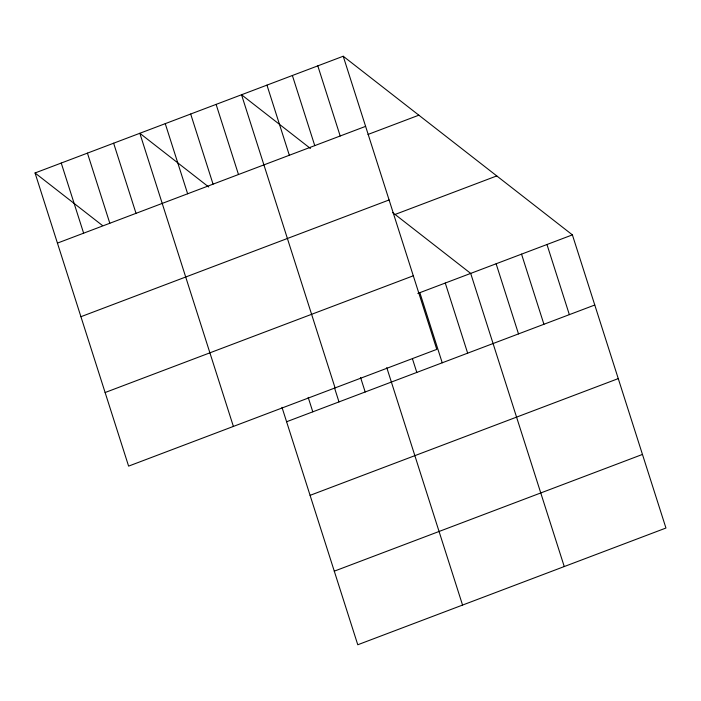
<?xml version="1.0" encoding="UTF-8"?>
<svg xmlns="http://www.w3.org/2000/svg" width="701" height="701" viewBox="0 0 701 701"><rect width="100%" height="100%" fill="white"/><g stroke="black" fill="none" stroke-linecap="round" stroke-linejoin="round"><path stroke-width="1.05" d="M343.227 56.238L436.784 349.378L128.607 466.121L35.05 172.972L343.227 56.238L572.393 234.879L665.95 528.028L357.773 644.762L281.986 407.307M57.429 243.107L365.607 126.364M368.007 134.452L418.856 115.192M80.922 316.703L389.099 199.96M395.075 214.453L496.772 175.925M105.115 392.525L413.301 275.791M417.814 293.439L572.393 234.879M286.595 421.748L594.772 305.014M310.087 495.344L618.264 378.601M334.281 571.166L642.466 454.432M310.429 148.472L241.53 94.758L335.087 387.907M392.709 212.613L470.695 273.408L564.252 566.548M208.732 186.992L139.832 133.286L233.389 426.427M35.05 172.972L102.276 225.38M546.973 244.509L569.352 314.644M521.544 254.139L543.923 324.274M496.124 263.769L518.503 333.904M445.275 283.038L467.655 353.164M419.846 292.668L442.226 362.794M412.521 359.017L416.806 372.424M317.807 65.868L340.187 135.994M386.768 367.613L462.555 605.068M292.378 75.498L314.758 145.624M360.577 377.541L365.186 391.982M266.958 85.128L289.338 155.263M334.71 388.494L338.986 401.901M216.11 104.388L238.489 174.523M308.186 397.388L312.795 411.82M190.681 114.026L213.06 184.153M165.252 123.656L187.64 193.783M113.632 143.206L136.02 213.332M87.441 153.133L109.82 223.26M61.241 163.053L83.629 233.179"/></g></svg>
